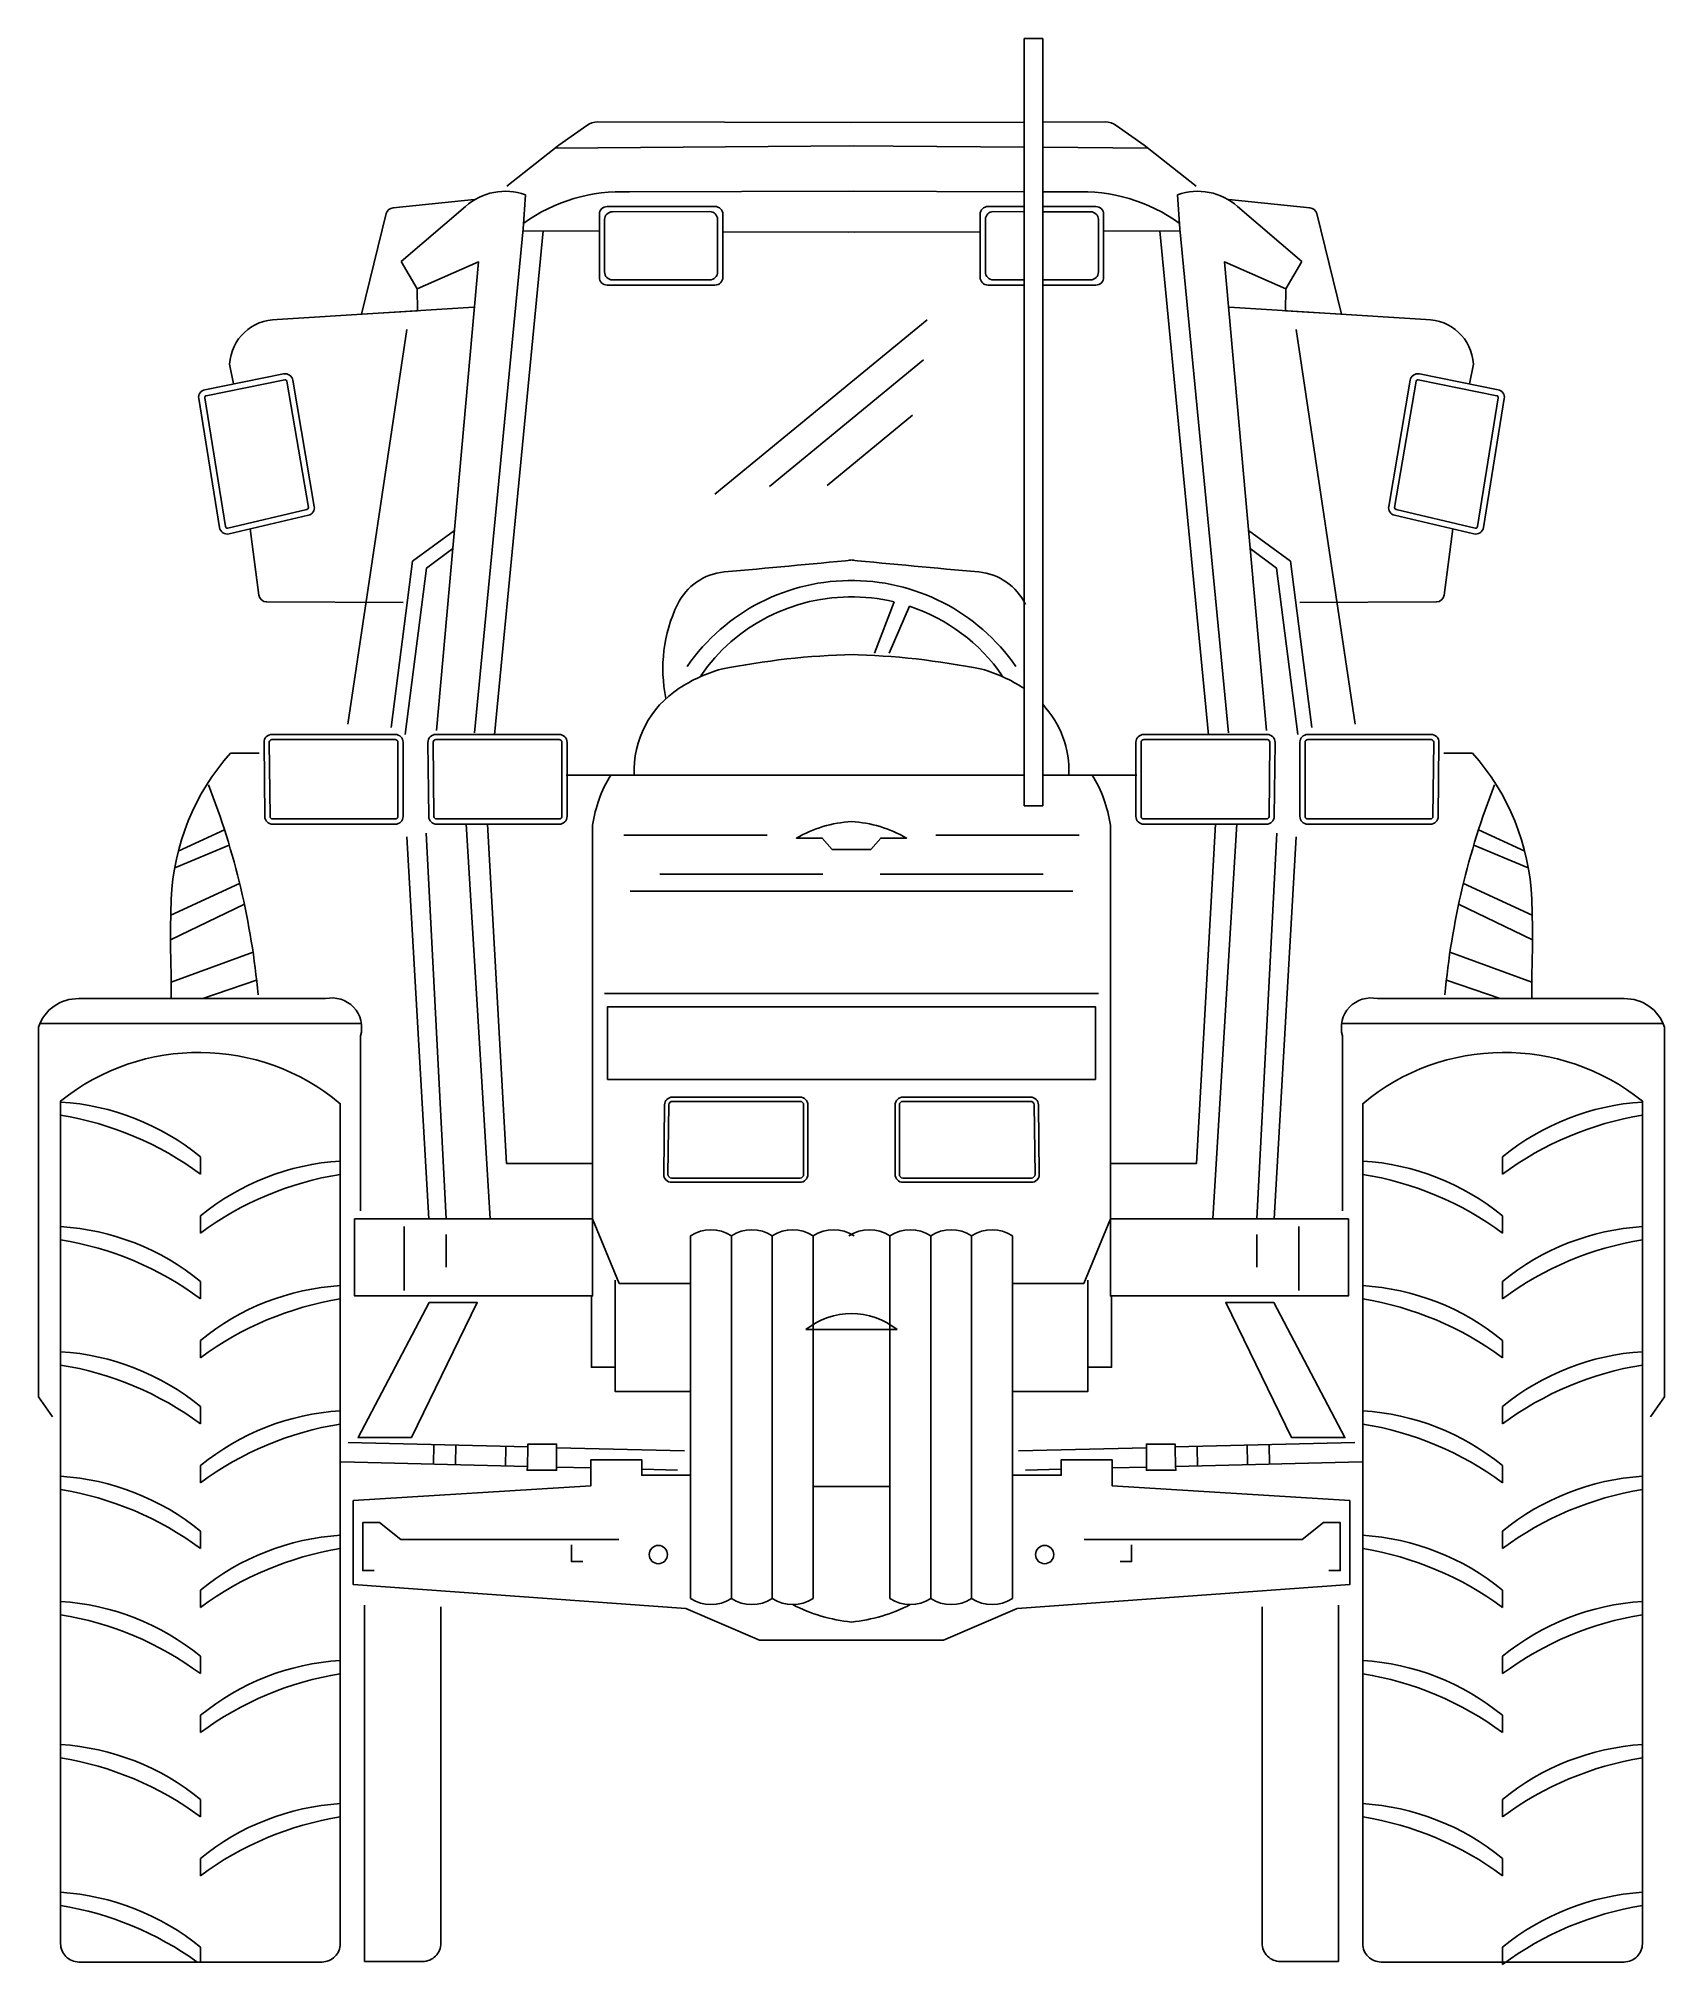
# Model space of a CAD drawing. Extents: x -1.13 to 1.13, y 0 to 2.66.
import ezdxf

# ---------------------------------------------------------------- set-up
doc = ezdxf.new("R2010")
doc.units = 0
doc.header["$MEASUREMENT"] = 0
doc.layers.get('0').update_dxf_attribs({"linetype": 'CONTINUOUS'})

msp = doc.modelspace()

# ---------------------------------------------------------------- linework, layer by layer
for points in [[(0.239, 2.6633), (0.239, 1.6007)], [(0.239, 2.6633), (0.2648, 2.6633)], [(0.2648, 2.6633), (0.2648, 1.6007)], [(-0.4104, 2.5114), (0.0026, 2.5148)], [(0.239, 2.5128), (-0.0026, 2.5148)], [(0.4104, 2.5114), (0.2648, 2.5126)], [(-0.4544, 2.3997), (-0.5221, 1.7018)], [(-0.4267, 2.3968), (-0.4944, 1.6989)], [(-0.4547, 2.3969), (-0.3491, 2.3964)], [(-0.1781, 2.3957), (0.0039, 2.3949)], [(0.1781, 2.3957), (-0.0039, 2.3949)], [(0.4547, 2.3969), (0.3491, 2.3964)], [(0.4267, 2.3968), (0.4944, 1.6989)], [(0.4544, 2.3997), (0.5221, 1.7018)], [(-0.6014, 2.3164), (-0.5164, 2.3538), (-0.5746, 1.7048)], [(0.6014, 2.3164), (0.5164, 2.3538), (0.5746, 1.7048)], [(-0.189, 2.0321), (0.1048, 2.2736)], [(-0.6155, 2.2602), (-0.6972, 1.7137)], [(0.6155, 2.2602), (0.6972, 1.7137)], [(-0.1134, 2.0427), (0.0999, 2.2181)], [(-0.861, 2.2124), (-0.8555, 2.1848)], [(0.861, 2.2124), (0.8555, 2.1848)], [(-0.0338, 2.0441), (0.0845, 2.1414)], [(-0.5498, 1.9819), (-0.6077, 1.9392), (-0.6373, 1.7088)], [(0.5498, 1.9819), (0.6077, 1.9392), (0.6373, 1.7088)], [(-0.552, 1.9567), (-0.5884, 1.9299), (-0.618, 1.6995)], [(0.552, 1.9567), (0.5884, 1.9299), (0.618, 1.6995)], [(0.0591, 1.8831), (0.0318, 1.8119)], [(0.0803, 1.877), (0.0521, 1.8118)], [(0.0089, 1.6432), (-0.395, 1.6432)], [(-0.0089, 1.6432), (0.239, 1.6432)], [(0.2648, 1.6432), (0.395, 1.6432)], [(0.239, 1.6007), (0.2648, 1.6007)], [(-0.5337, 1.5755), (-0.5005, 1.0284)], [(0.5337, 1.5755), (0.5005, 1.0284)], [(-0.9321, 1.5375), (-0.8682, 1.5674)], [(-0.5852, 1.0284), (-0.6158, 1.5574)], [(-0.5891, 1.5628), (-0.5613, 1.0284)], [(-0.3152, 1.5598), (-0.1169, 1.5598)], [(0.3152, 1.5598), (0.1169, 1.5598)], [(0.5891, 1.5628), (0.5613, 1.0284)], [(0.5852, 1.0284), (0.6158, 1.5574)], [(0.9321, 1.5375), (0.8682, 1.5674)], [(-0.9371, 1.5146), (-0.8615, 1.5461)], [(0.9371, 1.5146), (0.8615, 1.5461)], [(-0.2656, 1.5061), (-0.0397, 1.5061)], [(0.2656, 1.5061), (0.0397, 1.5061)], [(-0.9425, 1.4493), (-0.8472, 1.4931)], [(-0.3063, 1.4823), (0, 1.4823)], [(0.3063, 1.4823), (0, 1.4823)], [(0.9425, 1.4493), (0.8472, 1.4931)], [(-0.943, 1.415), (-0.8406, 1.4641)], [(0.943, 1.415), (0.8406, 1.4641)], [(-0.9418, 1.3564), (-0.8286, 1.3979)], [(0.9418, 1.3564), (0.8286, 1.3979)], [(-0.8979, 1.3335), (-0.8236, 1.3592)], [(-0.342, 1.3404), (0, 1.3404)], [(0.342, 1.3404), (0, 1.3404)], [(0.8979, 1.3335), (0.8236, 1.3592)], [(-0.3379, 1.2214), (-0.3379, 1.322), (0, 1.322)], [(0.3379, 1.2214), (0.3379, 1.322), (0, 1.322)], [(-1.1237, 1.2991), (-0.6786, 1.2991)], [(1.1237, 1.2991), (0.6786, 1.2991)], [(-0.3379, 1.2214), (0, 1.2214)], [(0.3379, 1.2214), (0, 1.2214)], [(-0.9014, 1.0903), (-0.9014, 1.1144)], [(-0.3585, 1.1053), (-0.3585, 0.9218), (-0.6879, 0.9218), (-0.6879, 1.0284), (-0.3585, 1.0284)], [(0.3585, 1.1053), (0.3585, 0.9218), (0.6879, 0.9218), (0.6879, 1.0284), (0.3585, 1.0284)], [(0.9014, 1.0903), (0.9014, 1.1144)], [(-0.9014, 1.0086), (-0.9014, 1.0327)], [(-0.6192, 1.0179), (-0.6192, 0.9294)], [(-0.3585, 1.0284), (-0.3216, 0.9391), (-0.2229, 0.9391), (-0.2229, 1.0051)], [(0.3585, 1.0284), (0.3216, 0.9391), (0.2229, 0.9391), (0.2229, 1.0051)], [(0.6192, 1.0179), (0.6192, 0.9294)], [(0.9014, 1.0086), (0.9014, 1.0327)], [(-0.5611, 1.0066), (-0.5611, 0.9614)], [(-0.2229, 1.0051), (-0.2229, 0.5025)], [(-0.1663, 1.0051), (-0.1663, 0.5025)], [(-0.1097, 1.0051), (-0.1097, 0.5025)], [(-0.0531, 1.0051), (-0.0531, 0.5025)], [(0.0531, 1.0051), (0.0531, 0.5025)], [(0.1097, 1.0051), (0.1097, 0.5025)], [(0.1663, 1.0051), (0.1663, 0.5025)], [(0.2229, 1.0051), (0.2229, 0.5025)], [(0.5611, 1.0066), (0.5611, 0.9614)], [(-0.9014, 0.9179), (-0.9014, 0.9419)], [(-0.2229, 0.7893), (-0.327, 0.7893), (-0.327, 0.9437)], [(-0.2229, 0.9391), (-0.2229, 0.5025)], [(0.2229, 0.7893), (0.327, 0.7893), (0.327, 0.9437)], [(0.9014, 0.9179), (0.9014, 0.9419)], [(-0.327, 0.823), (-0.36, 0.823), (-0.36, 0.9218)], [(0.327, 0.823), (0.36, 0.823), (0.36, 0.9218)], [(-0.9014, 0.8361), (-0.9014, 0.8602)], [(-0.0631, 0.8753), (0, 0.8753)], [(0.0631, 0.8753), (0, 0.8753)], [(0.9014, 0.8361), (0.9014, 0.8602)], [(-0.9014, 0.7445), (-0.9014, 0.7686)], [(0.9014, 0.7445), (0.9014, 0.7686)], [(-0.697, 0.7185), (-0.4481, 0.7125)], [(-0.69, 0.6383), (-0.3607, 0.6589), (-0.3607, 0.6949), (-0.2904, 0.6949), (-0.2904, 0.6734), (-0.224, 0.6734)], [(-0.5781, 0.7157), (-0.5788, 0.6887)], [(-0.5477, 0.7155), (-0.5483, 0.6886)], [(-0.4785, 0.7124), (-0.4792, 0.6855)], [(-0.4481, 0.7123), (-0.4481, 0.7165), (-0.4083, 0.7165), (-0.4083, 0.6803), (-0.4492, 0.6803), (-0.4488, 0.6854)], [(-0.4481, 0.7123), (-0.4488, 0.6854)], [(-0.4083, 0.7115), (-0.2313, 0.7073)], [(0.69, 0.6383), (0.3607, 0.6589), (0.3607, 0.6949), (0.2904, 0.6949), (0.2904, 0.6734), (0.224, 0.6734)], [(0.4083, 0.7115), (0.2313, 0.7073)], [(0.4481, 0.7123), (0.4481, 0.7165), (0.4083, 0.7165), (0.4083, 0.6803), (0.4492, 0.6803), (0.4488, 0.6854)], [(0.697, 0.7185), (0.4481, 0.7125)], [(0.4481, 0.7123), (0.4488, 0.6854)], [(0.4785, 0.7124), (0.4792, 0.6855)], [(0.5477, 0.7155), (0.5483, 0.6886)], [(0.5781, 0.7157), (0.5788, 0.6887)], [(-0.9014, 0.6628), (-0.9014, 0.6868)], [(-0.7064, 0.6918), (-0.4487, 0.6856)], [(-0.4083, 0.6846), (-0.3607, 0.6835)], [(-0.2904, 0.6818), (-0.2407, 0.6805)], [(0.2904, 0.6818), (0.2407, 0.6805)], [(0.4083, 0.6846), (0.3607, 0.6835)], [(0.7064, 0.6918), (0.4487, 0.6856)], [(0.9014, 0.6628), (0.9014, 0.6868)], [(-0.0531, 0.6576), (0, 0.6576)], [(0.0531, 0.6576), (0, 0.6576)], [(-0.69, 0.6383), (-0.69, 0.5221), (-0.2295, 0.4887), (-0.1274, 0.4449), (0, 0.4449)], [(0.69, 0.6383), (0.69, 0.5221), (0.2295, 0.4887), (0.1274, 0.4449), (0, 0.4449)], [(-0.9014, 0.572), (-0.9014, 0.596)], [(-0.6609, 0.5413), (-0.6766, 0.5413), (-0.6766, 0.6078), (-0.6533, 0.6078), (-0.6238, 0.5845), (-0.3223, 0.5845)], [(0.6609, 0.5413), (0.6766, 0.5413), (0.6766, 0.6078), (0.6533, 0.6078), (0.6238, 0.5845), (0.3223, 0.5845)], [(0.9014, 0.572), (0.9014, 0.596)], [(-0.3722, 0.5539), (-0.3879, 0.5539), (-0.3879, 0.577)], [(0.3722, 0.5539), (0.3879, 0.5539), (0.3879, 0.577)], [(-0.9014, 0.4902), (-0.9014, 0.5143)], [(0.9014, 0.4902), (0.9014, 0.5143)], [(-0.9014, 0.3986), (-0.9014, 0.4227)], [(0.9014, 0.3986), (0.9014, 0.4227)], [(-0.9014, 0.3169), (-0.9014, 0.3409)], [(0.9014, 0.3169), (0.9014, 0.3409)], [(-0.9014, 0.2004), (-0.9014, 0.2245)], [(0.9014, 0.2004), (0.9014, 0.2245)], [(-0.9014, 0.1187), (-0.9014, 0.1427)], [(0.9014, 0.1187), (0.9014, 0.1427)], [(-0.9014, -0.0008), (-0.9014, 0.0198)], [(0.9014, -0.0042), (0.9014, 0.0198)]]:
    msp.add_lwpolyline(points)
for points in [[(0, 2.547), (-0.3516, 2.5477, 0.155661), (-0.3663, 2.543), (-0.405, 2.5156), (-0.4772, 2.4588)], [(0, 2.547), (0.239, 2.5475, -0.155661)], [(0.2648, 2.5475), (0.3516, 2.5477, -0.155661), (0.3663, 2.543), (0.405, 2.5156), (0.4772, 2.4588)], [(-0.6234, 2.3543), (-0.6014, 2.3164), (-0.6011, 2.2862), (-0.6785, 2.2813), (-0.6442, 2.4207, -0.316713), (-0.6348, 2.4289), (-0.5225, 2.4405)], [(-0.6234, 2.3543), (-0.5345, 2.4304, -0.279954), (-0.4514, 2.4467), (-0.4544, 2.3997)], [(0.0033, 2.452), (-0.3075, 2.4507, 0.170833), (-0.4539, 2.4074)], [(-0.0033, 2.452), (0.239, 2.451, -0.170833)], [(0.239, 2.3218), (0.189, 2.3218, -0.414214), (0.1781, 2.3327), (0.1781, 2.4199, -0.414574), (0.189, 2.4307), (0.239, 2.4307, -0.413853)], [(0.2648, 2.4508), (0.3075, 2.4507, -0.170833), (0.4539, 2.4074)], [(0.2648, 2.4306), (0.3383, 2.4306, -0.413853), (0.3491, 2.4197)], [(0.6234, 2.3543), (0.5345, 2.4304, 0.279954), (0.4514, 2.4467), (0.4544, 2.3997)], [(0.6234, 2.3543), (0.6014, 2.3164), (0.6011, 2.2862), (0.6785, 2.2813), (0.6442, 2.4207, 0.316713), (0.6348, 2.4289), (0.5225, 2.4405)], [(0.239, 2.329), (0.1962, 2.329, -0.414214), (0.1854, 2.3399), (0.1854, 2.4126, -0.414574), (0.1963, 2.4235), (0.239, 2.4234, -0.413853)], [(0.2648, 2.4234), (0.331, 2.4233, -0.413853), (0.3419, 2.4125)], [(0.3491, 2.4197), (0.3491, 2.3327, -0.414214), (0.3383, 2.3218), (0.2648, 2.3218, -0.414214)], [(0.3419, 2.4125), (0.3419, 2.3399, -0.414214), (0.331, 2.329), (0.2648, 2.329, -0.414214)], [(-0.5231, 2.2911), (-0.7953, 2.2739, 0.400674), (-0.861, 2.2124, -0.055788)], [(0.5231, 2.2911), (0.7953, 2.2739, -0.400674), (0.861, 2.2124, 0.055788)], [(-0.8326, 1.984), (-0.8204, 1.8924, 0.374677), (-0.8097, 1.8829), (-0.6209, 1.8821)], [(0.8326, 1.984), (0.8204, 1.8924, -0.374677), (0.8097, 1.8829), (0.6209, 1.8821)], [(-0.2569, 1.749, -0.164588), (-0.2409, 1.8795, -0.263838), (-0.1761, 1.9244, 0.00141), (0.0028, 1.9411, -2.655798)], [(0.2409, 1.8795, 0.263838), (0.1761, 1.9244, -0.00141), (-0.0028, 1.9411, 2.655798)], [(-0.2274, 1.7937, -0.251384), (0.0046, 1.9125, -1.876136)], [(0.2274, 1.7937, 0.251384), (-0.0046, 1.9125, 1.876136)], [(-0.2088, 1.7808, -0.251384), (0.0041, 1.8899, -0.251384)], [(0.0591, 1.8831, 0.063127), (-0.0041, 1.8899, 0.251384)], [(0.2088, 1.7808, 0.162878), (0.0803, 1.877, 0.251384)], [(-0.301, 1.6432, -0.263158), (-0.2387, 1.7633, -0.075335), (-0.1804, 1.7898, -0.042561), (0.0023, 1.8102, -0.013069)], [(0.239, 1.763, 0.000736), (0.2387, 1.7633, 0.075335), (0.1804, 1.7898, 0.042561), (-0.0023, 1.8102, 0.013069)], [(0.301, 1.6432, 0.197276), (0.2648, 1.7411, 0.075335)], [(-0.8201, 1.6736), (-0.8597, 1.6736, 0.173709), (-0.9418, 1.4713, 0.020668), (-0.9418, 1.3652), (-0.9418, 1.3338)], [(0.8201, 1.6736), (0.8597, 1.6736, -0.173709), (0.9418, 1.4713, -0.020668), (0.9418, 1.3652), (0.9418, 1.3338)], [(-0.8216, 1.3388, 0.070868), (-0.8904, 1.6297, 5.224394)], [(-0.3333, 1.6432, 0.101536), (-0.3585, 1.5738), (-0.3585, 1.1053), (-0.4777, 1.1053), (-0.5042, 1.575)], [(0.3333, 1.6432, -0.101536), (0.3585, 1.5738), (0.3585, 1.1053), (0.4777, 1.1053), (0.5042, 1.575)], [(0.8216, 1.3388, -0.070868), (0.8904, 1.6297, -5.224394)], [(0.0094, 1.5399), (-0.0266, 1.5399), (-0.0404, 1.5558), (-0.0763, 1.5558, -0.117306), (0, 1.5787, 34.660901)], [(-0.0094, 1.5399), (0.0266, 1.5399), (0.0404, 1.5558), (0.0763, 1.5558, 0.117306), (0, 1.5787, -34.660901)], [(-1.1064, 0.7545), (-1.1256, 0.7822), (-1.1256, 1.2941, -0.331086), (-1.0697, 1.3335), (-0.7283, 1.3335, -0.569117), (-0.6798, 1.282), (-0.6798, 1.0394)], [(1.1064, 0.7545), (1.1256, 0.7822), (1.1256, 1.2941, 0.331086), (1.0697, 1.3335), (0.7283, 1.3335, 0.569117), (0.6798, 1.282), (0.6798, 1.0394)], [(-1.095, 1.1903, -0.156881), (-0.9014, 1.1144)], [(1.095, 1.1903, 0.156881), (0.9014, 1.1144)], [(-0.9014, 1.0903, 0.120268), (-1.095, 1.1719, 8.01865)], [(0.9014, 1.0903, -0.120268), (1.095, 1.1719, -8.01865)], [(-0.7078, 1.1086, 0.156881), (-0.9014, 1.0327)], [(0.7078, 1.1086, -0.156881), (0.9014, 1.0327)], [(-0.9014, 1.0086, -0.120268), (-0.7078, 1.0901, -8.01865)], [(0.9014, 1.0086, 0.120268), (0.7078, 1.0901, 8.01865)], [(-1.095, 1.0178, -0.156881), (-0.9014, 0.9419)], [(1.095, 1.0178, 0.156881), (0.9014, 0.9419)], [(-0.9014, 0.9179, 0.120268), (-1.095, 0.9994, 8.01865)], [(-0.2229, 1.0051, -0.292233), (-0.1663, 1.0051, -0.547709)], [(-0.1663, 1.0051, -0.292233), (-0.1097, 1.0051, -0.547709)], [(-0.1097, 1.0051, -0.292233), (-0.0531, 1.0051, -0.547709)], [(-0.0531, 1.0051, -0.292233), (0.0035, 1.0051, -0.547709)], [(0.0531, 1.0051, 0.292233), (-0.0035, 1.0051, 0.547709)], [(0.1097, 1.0051, 0.292233), (0.0531, 1.0051, 0.547709)], [(0.1663, 1.0051, 0.292233), (0.1097, 1.0051, 0.547709)], [(0.2229, 1.0051, 0.292233), (0.1663, 1.0051, 0.547709)], [(0.9014, 0.9179, -0.120268), (1.095, 0.9994, -8.01865)], [(-0.7078, 0.9361, 0.156881), (-0.9014, 0.8602)], [(0.7078, 0.9361, -0.156881), (0.9014, 0.8602)], [(-0.9014, 0.8361, -0.120268), (-0.7078, 0.9176, -8.01865)], [(0.9014, 0.8361, 0.120268), (0.7078, 0.9176, 8.01865)], [(-0.0631, 0.8753, -0.346797), (0.0631, 0.8753, -0.971473)], [(-1.095, 0.8445, -0.156881), (-0.9014, 0.7686)], [(1.095, 0.8445, 0.156881), (0.9014, 0.7686)], [(-0.9014, 0.7445, 0.120268), (-1.095, 0.826, 8.01865)], [(0.9014, 0.7445, -0.120268), (1.095, 0.826, -8.01865)], [(-0.7078, 0.7627, 0.156881), (-0.9014, 0.6868)], [(0.7078, 0.7627, -0.156881), (0.9014, 0.6868)], [(-0.9014, 0.6628, -0.120268), (-0.7078, 0.7443, -8.01865)], [(0.9014, 0.6628, 0.120268), (0.7078, 0.7443, 8.01865)], [(-1.095, 0.6719, -0.156881), (-0.9014, 0.596)], [(1.095, 0.6719, 0.156881), (0.9014, 0.596)], [(-0.9014, 0.572, 0.120268), (-1.095, 0.6535, 8.01865)], [(0.9014, 0.572, -0.120268), (1.095, 0.6535, -8.01865)], [(-0.7078, 0.5902, 0.156881), (-0.9014, 0.5143)], [(0.7078, 0.5902, -0.156881), (0.9014, 0.5143)], [(-0.9014, 0.4902, -0.120268), (-0.7078, 0.5717, -8.01865)], [(0.9014, 0.4902, 0.120268), (0.7078, 0.5717, 8.01865)], [(-1.095, 0.4986, -0.156881), (-0.9014, 0.4227)], [(-0.6741, 0.4934), (-0.6741, 0), (-0.5937, 0, 0.414214), (-0.5684, 0.0254), (-0.5684, 0.4912)], [(-0.2229, 0.5025, 0.292233), (-0.1663, 0.5025, 0.547709)], [(-0.1663, 0.5025, 0.292233), (-0.1097, 0.5025, 0.547709)], [(-0.1097, 0.5025, 0.292233), (-0.0531, 0.5025, 0.547709)], [(-0.0814, 0.4942, 0.093418), (0, 0.47, -19.516744)], [(0.0814, 0.4942, -0.093418), (0, 0.47, 19.516744)], [(0.1097, 0.5025, -0.292233), (0.0531, 0.5025, -0.547709)], [(0.1663, 0.5025, -0.292233), (0.1097, 0.5025, -0.547709)], [(0.2229, 0.5025, -0.292233), (0.1663, 0.5025, -0.547709)], [(0.6741, 0.4934), (0.6741, 0), (0.5937, 0, -0.414214), (0.5684, 0.0254), (0.5684, 0.4912)], [(1.095, 0.4986, 0.156881), (0.9014, 0.4227)], [(-0.9014, 0.3986, 0.120268), (-1.095, 0.4801, 8.01865)], [(0.9014, 0.3986, -0.120268), (1.095, 0.4801, -8.01865)], [(-0.7078, 0.4169, 0.156881), (-0.9014, 0.3409)], [(0.7078, 0.4169, -0.156881), (0.9014, 0.3409)], [(-0.9014, 0.3169, -0.120268), (-0.7078, 0.3984, -8.01865)], [(0.9014, 0.3169, 0.120268), (0.7078, 0.3984, 8.01865)], [(-1.095, 0.3004, -0.156881), (-0.9014, 0.2245)], [(1.095, 0.3004, 0.156881), (0.9014, 0.2245)], [(-0.9014, 0.2004, 0.120268), (-1.095, 0.2819, 8.01865)], [(0.9014, 0.2004, -0.120268), (1.095, 0.2819, -8.01865)], [(-0.7078, 0.2186, 0.156881), (-0.9014, 0.1427)], [(0.7078, 0.2186, -0.156881), (0.9014, 0.1427)], [(-0.9014, 0.1187, -0.120268), (-0.7078, 0.2002, -8.01865)], [(0.9014, 0.1187, 0.120268), (0.7078, 0.2002, 8.01865)], [(-1.095, 0.0957, -0.156881), (-0.9014, 0.0198)], [(1.095, 0.0957, 0.156881), (0.9014, 0.0198)], [(-0.9061, -0.0008, 0.116949), (-1.095, 0.0773, 8.01865)], [(0.9014, -0.0042, -0.120268), (1.095, 0.0773, -8.01865)]]:
    msp.add_lwpolyline(points, format="xyb")
for points in [[(-0.3491, 2.4197), (-0.3491, 2.3327, 0.414214), (-0.3383, 2.3218), (-0.189, 2.3218, 0.414214), (-0.1781, 2.3327), (-0.1781, 2.4199, 0.414574), (-0.189, 2.4307), (-0.3383, 2.4306, 0.413853)], [(-0.3419, 2.4125), (-0.3419, 2.3399, 0.414214), (-0.331, 2.329), (-0.1962, 2.329, 0.414214), (-0.1854, 2.3399), (-0.1854, 2.4126, 0.414574), (-0.1963, 2.4235), (-0.331, 2.4233, 0.413853)], [(-0.8952, 2.1768), (-0.7863, 2.1987, -0.423045), (-0.7734, 2.1899), (-0.7438, 2.0153, -0.396104), (-0.752, 2.003), (-0.8618, 1.9772, -0.43505), (-0.875, 1.986), (-0.9038, 2.1645, -0.402998)], [(-0.8936, 2.1686), (-0.7846, 2.1905, -0.423045), (-0.7817, 2.1885), (-0.752, 2.0139, -0.396104), (-0.7539, 2.0111), (-0.8637, 1.9853, -0.43505), (-0.8667, 1.9874), (-0.8955, 2.1658, -0.402998)], [(0.8952, 2.1768), (0.7863, 2.1987, 0.423045), (0.7734, 2.1899), (0.7438, 2.0153, 0.396104), (0.752, 2.003), (0.8618, 1.9772, 0.43505), (0.875, 1.986), (0.9038, 2.1645, 0.402998)], [(0.8936, 2.1686), (0.7846, 2.1905, 0.423045), (0.7817, 2.1885), (0.752, 2.0139, 0.396104), (0.7539, 2.0111), (0.8637, 1.9853, 0.43505), (0.8667, 1.9874), (0.8955, 2.1658, 0.402998)], [(-0.8025, 1.6994), (-0.6316, 1.6994, -0.414214), (-0.6208, 1.6885), (-0.6208, 1.5859, -0.414214), (-0.6316, 1.575), (-0.8015, 1.575, -0.411203), (-0.8123, 1.5858), (-0.8134, 1.6884, -0.41723)], [(-0.8025, 1.6922), (-0.6316, 1.6922, -0.414214), (-0.628, 1.6885), (-0.628, 1.5859, -0.414214), (-0.6316, 1.5823), (-0.8015, 1.5823, -0.411203), (-0.8051, 1.5858), (-0.8061, 1.6885, -0.41723)], [(-0.5755, 1.6994), (-0.4046, 1.6994, -0.414214), (-0.3937, 1.6885), (-0.3937, 1.5859, -0.414214), (-0.4046, 1.575), (-0.5744, 1.575, -0.411203), (-0.5853, 1.5858), (-0.5864, 1.6884, -0.41723)], [(-0.5755, 1.6922), (-0.4046, 1.6922, -0.414214), (-0.401, 1.6885), (-0.401, 1.5859, -0.414214), (-0.4046, 1.5823), (-0.5744, 1.5823, -0.411203), (-0.5781, 1.5858), (-0.5791, 1.6885, -0.41723)], [(0.5755, 1.6994), (0.4046, 1.6994, 0.414214), (0.3937, 1.6885), (0.3937, 1.5859, 0.414214), (0.4046, 1.575), (0.5744, 1.575, 0.411203), (0.5853, 1.5858), (0.5864, 1.6884, 0.41723)], [(0.5755, 1.6922), (0.4046, 1.6922, 0.414214), (0.401, 1.6885), (0.401, 1.5859, 0.414214), (0.4046, 1.5823), (0.5744, 1.5823, 0.411203), (0.5781, 1.5858), (0.5791, 1.6885, 0.41723)], [(0.8025, 1.6994), (0.6316, 1.6994, 0.414214), (0.6208, 1.6885), (0.6208, 1.5859, 0.414214), (0.6316, 1.575), (0.8015, 1.575, 0.411203), (0.8123, 1.5858), (0.8134, 1.6884, 0.41723)], [(0.8025, 1.6922), (0.6316, 1.6922, 0.414214), (0.628, 1.6885), (0.628, 1.5859, 0.414214), (0.6316, 1.5823), (0.8015, 1.5823, 0.411203), (0.8051, 1.5858), (0.8061, 1.6885, 0.41723)], [(-0.7331, -0.0008), (-1.0697, -0.0008, -0.414214), (-1.095, 0.0245), (-1.095, 1.1916, -0.357539), (-0.7078, 1.188), (-0.7078, 0.0245, -0.414214)], [(0.7331, -0.0008), (1.0697, -0.0008, 0.414214), (1.095, 0.0245), (1.095, 1.1916, 0.357539), (0.7078, 1.188), (0.7078, 0.0245, 0.414214)], [(-0.248, 1.1971), (-0.0713, 1.1971, -0.414214), (-0.0604, 1.1862), (-0.0604, 1.09, -0.414214), (-0.0713, 1.0791), (-0.2491, 1.0791, -0.417838), (-0.26, 1.0901), (-0.2588, 1.1864, -0.410599)], [(-0.248, 1.1912), (-0.0713, 1.1912, -0.414214), (-0.0663, 1.1862), (-0.0663, 1.09, -0.414214), (-0.0713, 1.085), (-0.2491, 1.085, -0.417838), (-0.2541, 1.09), (-0.2529, 1.1863, -0.410599)], [(0.248, 1.1971), (0.0713, 1.1971, 0.414214), (0.0604, 1.1862), (0.0604, 1.09, 0.414214), (0.0713, 1.0791), (0.2491, 1.0791, 0.417838), (0.26, 1.0901), (0.2588, 1.1864, 0.410599)], [(0.248, 1.1912), (0.0713, 1.1912, 0.414214), (0.0663, 1.1862), (0.0663, 1.09, 0.414214), (0.0713, 1.085), (0.2491, 1.085, 0.417838), (0.2541, 1.09), (0.2529, 1.1863, 0.410599)]]:
    msp.add_lwpolyline(points, format="xyb", close=True)
for points in [[(-0.5846, 0.9126), (-0.5182, 0.9126), (-0.6094, 0.7255), (-0.6832, 0.7255)], [(0.5846, 0.9126), (0.5182, 0.9126), (0.6094, 0.7255), (0.6832, 0.7255)]]:
    msp.add_lwpolyline(points, close=True)
for centre in [(-0.2675, 0.5635), (0.2675, 0.5635)]:
    msp.add_circle(centre, 0.0126)

doc.saveas('drawing.dxf')
